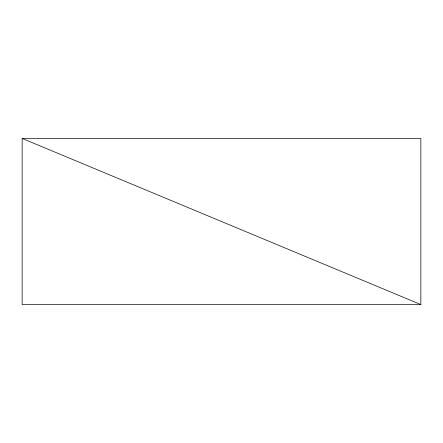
<?xml version="1.0" encoding="UTF-8"?>
<svg xmlns="http://www.w3.org/2000/svg" width="443" height="443" viewBox="0 0 443 443"><rect width="100%" height="100%" fill="white"/><g stroke="black" fill="none" stroke-linecap="round" stroke-linejoin="round"><path stroke-width="0.66" d="M22.15 138.438L420.85 138.438L420.85 304.562L22.15 304.562L22.15 138.438L420.85 304.562"/></g></svg>
